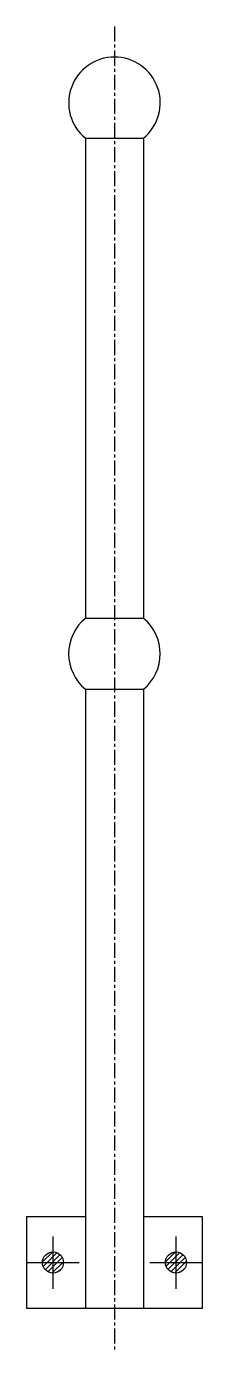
# Model space of a CAD drawing. Extents: x 768 to 914, y 15 to 1114.
import ezdxf

# ---------------------------------------------------------------- set-up
doc = ezdxf.new("R2010")
doc.units = 0
doc.header["$LTSCALE"] = 10
doc.linetypes.add('CENTER', pattern=[2, 1.25, -0.25, 0.25, -0.25])
doc.layers.get('0').update_dxf_attribs({"linetype": 'CONTINUOUS'})
doc.layers.add('CEN', color=7, linetype='CENTER')

msp = doc.modelspace()

# ---------------------------------------------------------------- linework, layer by layer
for p, q in [((816.7, 1021.1), (816.7, 622.8)), ((816.7, 1021.1), (865, 1021.1)), ((865, 1021.1), (865, 622.8)), ((816.7, 622.8), (865, 622.8)), ((816.7, 564.1), (816.7, 50.4)), ((816.7, 564.1), (865, 564.1)), ((865, 564.1), (865, 50.4)), ((816.7, 126.4), (767.8, 126.4)), ((767.8, 126.4), (767.8, 50.4)), ((913.8, 126.4), (865, 126.4)), ((913.8, 50.4), (913.8, 126.4)), ((789.8, 110.1), (789.8, 66.7)), ((891.8, 110.1), (891.8, 66.7)), ((768.1, 88.4), (811.5, 88.4)), ((789.3, 97), (781.2, 88.9)), ((781.8, 85.3), (792.9, 96.4)), ((795.6, 94.8), (783.5, 82.7)), ((785.9, 80.9), (797.5, 92.5)), ((798.4, 89.1), (789.2, 79.9)), ((870.1, 88.4), (913.5, 88.4)), ((891.1, 97), (883.2, 89.1)), ((883.8, 85.4), (894.8, 96.5)), ((897.5, 94.9), (885.4, 82.8)), ((887.8, 80.9), (899.4, 92.6)), ((900.4, 89.3), (891, 79.9)), ((795, 81.4), (795.9, 82.4)), ((896.6, 81.3), (898.6, 83.3)), ((767.8, 50.4), (913.8, 50.4))]:
    msp.add_line(p, q)
for centre in [(789.8, 88.4), (891.8, 88.4)]:
    msp.add_circle(centre, 8.75)
for centre, start, end in [((840.8, 1050.4), 309.459, 230.541), ((840.8, 593.4), 129.4591, 230.541), ((840.8, 593.4), 309.459, 50.5409)]:
    msp.add_arc(centre, 38, start, end)
at = {"layer": 'CEN'}
msp.add_line((840.8, 1113.7), (840.8, 14.6), dxfattribs=at)

doc.saveas('drawing.dxf')
